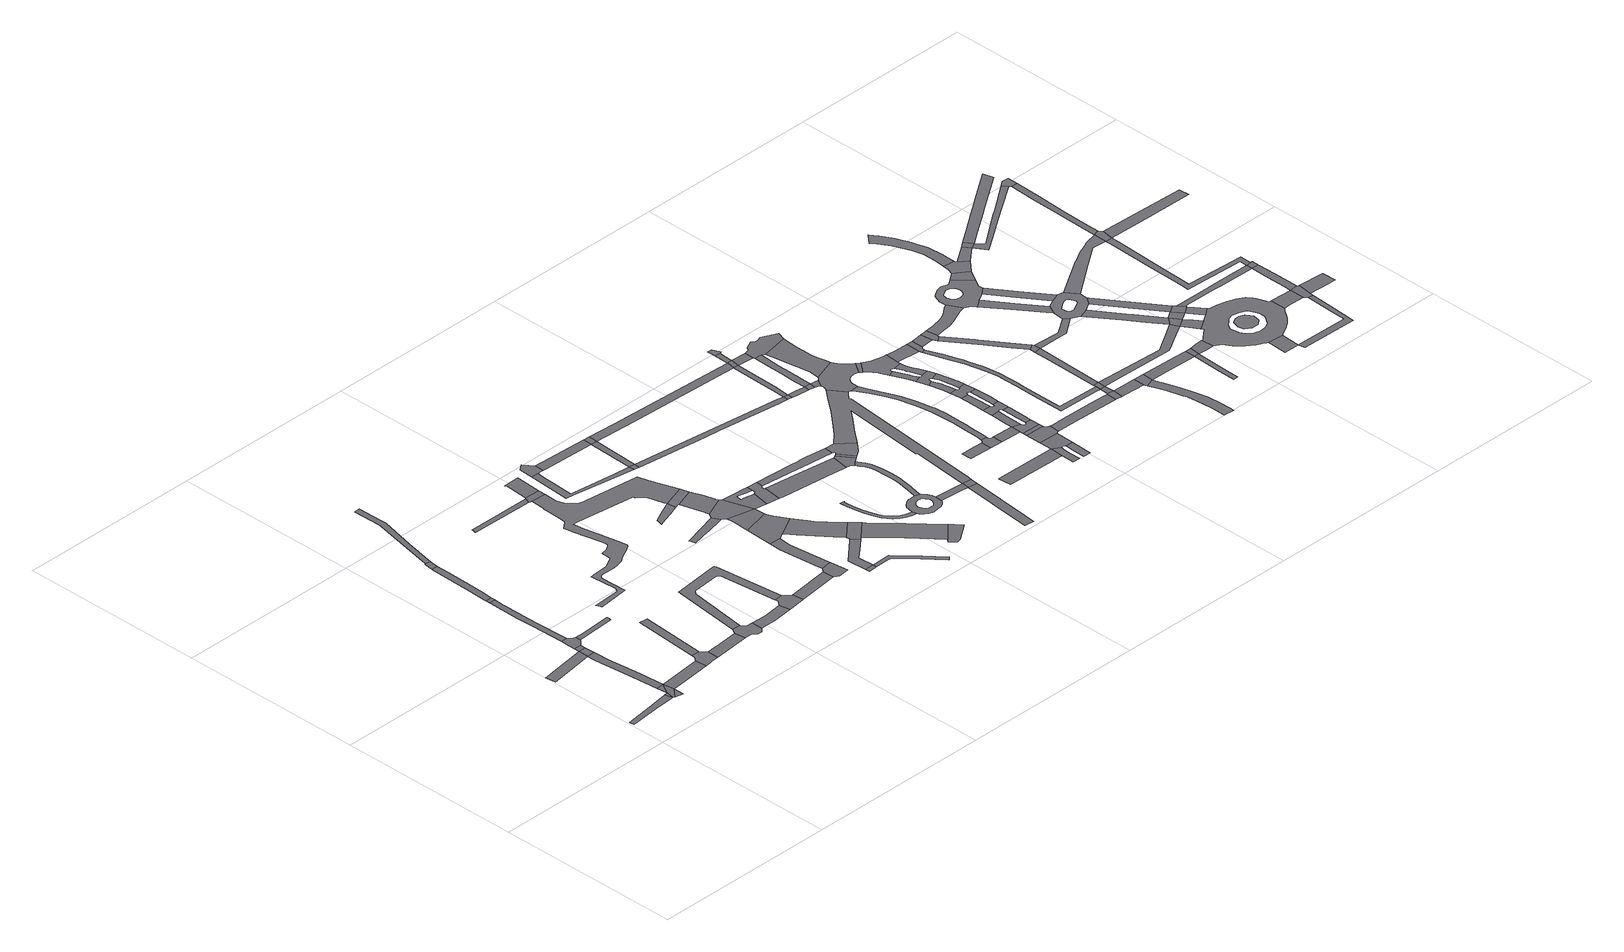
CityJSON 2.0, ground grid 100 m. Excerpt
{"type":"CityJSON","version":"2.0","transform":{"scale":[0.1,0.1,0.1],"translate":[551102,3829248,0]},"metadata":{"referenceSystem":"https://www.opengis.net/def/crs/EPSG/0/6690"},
"CityObjects":{
"road1":{"type":"Road","attributes":{"RoadStructureAttribute.sectionType":"1"},"geometry":[{"type":"MultiSurface","lod":"1","boundaries":[[[0,1,2,3,4,5,6,7,8]]]}]},
"road2":{"type":"Road","attributes":{"RoadStructureAttribute.sectionType":"1"},"geometry":[{"type":"MultiSurface","lod":"1","boundaries":[[[9,10,11,12,13]]]}]},
"road3":{"type":"Road","attributes":{"RoadStructureAttribute.sectionType":"1"},"geometry":[{"type":"MultiSurface","lod":"1","boundaries":[[[14,0,8]]]}]},
"road4":{"type":"Road","geometry":[{"type":"MultiSurface","lod":"1","boundaries":[[[15,16,17]]]}]},
"road5":{"type":"Road","attributes":{"RoadStructureAttribute.sectionType":"1"},"geometry":[{"type":"MultiSurface","lod":"1","boundaries":[[[18,14,8,16,15]]]}]},
"road6":{"type":"Road","geometry":[{"type":"MultiSurface","lod":"1","boundaries":[[[18,19,14]]]}]},
"road7":{"type":"Road","attributes":{"RoadStructureAttribute.sectionType":"1"},"geometry":[{"type":"MultiSurface","lod":"1","boundaries":[[[20,21,22,23,13,24,25,26,19,18]]]}]},
"road8":{"type":"Road","geometry":[{"type":"MultiSurface","lod":"1","boundaries":[[[9,13,23,27,28]]]}]},
"road9":{"type":"Road","geometry":[{"type":"MultiSurface","lod":"1","boundaries":[[[29,9,28,30]]]}]},
"road10":{"type":"Road","attributes":{"RoadStructureAttribute.sectionType":"1"},"geometry":[{"type":"MultiSurface","lod":"1","boundaries":[[[31,18,15,32,33]]]}]},
"road11":{"type":"Road","attributes":{"RoadStructureAttribute.sectionType":"1"},"geometry":[{"type":"MultiSurface","lod":"1","boundaries":[[[34,35,36,37,38,29,30,39,40,41,42]]]}]},
"road12":{"type":"Road","attributes":{"RoadStructureAttribute.sectionType":"1"},"geometry":[{"type":"MultiSurface","lod":"1","boundaries":[[[43,44,45,46,37,36,47,48,49,50,51,52,53,54,55]]]}]},
"road13":{"type":"Road","geometry":[{"type":"MultiSurface","lod":"1","boundaries":[[[56,43,55,57]]]}]},
"road14":{"type":"Road","attributes":{"RoadStructureAttribute.sectionType":"1"},"geometry":[{"type":"MultiSurface","lod":"1","boundaries":[[[58,59,60,61,62,42,41]]]}]},
"road15":{"type":"Road","geometry":[{"type":"MultiSurface","lod":"1","boundaries":[[[63,64,31,33,65,66,67,68,69]]]}]},
"road16":{"type":"Road","attributes":{"RoadStructureAttribute.sectionType":"1"},"geometry":[{"type":"MultiSurface","lod":"1","boundaries":[[[70,71,72,73,74,75,76,77,78,56,57]]]}]},
"road17":{"type":"Road","attributes":{"RoadStructureAttribute.sectionType":"1"},"geometry":[{"type":"MultiSurface","lod":"1","boundaries":[[[79,80,81,63,69]]]}]},
"road18":{"type":"Road","geometry":[{"type":"MultiSurface","lod":"1","boundaries":[[[82,83,84,74,73,85]]]}]},
"road19":{"type":"Road","attributes":{"RoadStructureAttribute.sectionType":"1"},"geometry":[{"type":"MultiSurface","lod":"1","boundaries":[[[86,87,88,68,67,89]]]}]},
"road20":{"type":"Road","attributes":{"RoadStructureAttribute.sectionType":"1"},"geometry":[{"type":"MultiSurface","lod":"1","boundaries":[[[90,91,92,93,94,95,96,97,98,82,85]]]}]},
"road21":{"type":"Road","geometry":[{"type":"MultiSurface","lod":"1","boundaries":[[[99,100,101,102,86,89,103,104,105,106,107,108,109,110,111,112,113]]]}]},
"road22":{"type":"Road","attributes":{"RoadStructureAttribute.sectionType":"1"},"geometry":[{"type":"MultiSurface","lod":"1","boundaries":[[[114,115,113,112,116,117,118,119]]]}]},
"road23":{"type":"Road","attributes":{"RoadStructureAttribute.sectionType":"1"},"geometry":[{"type":"MultiSurface","lod":"1","boundaries":[[[120,121,122,123,124,125,126,102,101,127,128,129,130,131,132]]]}]},
"road24":{"type":"Road","geometry":[{"type":"MultiSurface","lod":"1","boundaries":[[[133,132,131,134,114,119,135,136,137,138,139,140]]]}]},
"road25":{"type":"Road","attributes":{"RoadStructureAttribute.sectionType":"1"},"geometry":[{"type":"MultiSurface","lod":"1","boundaries":[[[141,142,143,144,145,146]]]}]},
"road26":{"type":"Road","attributes":{"RoadStructureAttribute.sectionType":"1"},"geometry":[{"type":"MultiSurface","lod":"1","boundaries":[[[147,148,149,150,151,152,153,154,155,156,157,158,159,160,161,162,163,164,165,166,167,168,169,170,171,172,173,174,175,176,177,178,179,180,181,182,183,184,185,186,187,188,189,190,191,192,193,194,195,196,197,198,199,200,201,202,203,204,205,206,207,208,209,210,211,212,213,214,215,216,217,218,219,220,221,222]]]}]},
"road27":{"type":"Road","attributes":{"RoadStructureAttribute.sectionType":"1"},"geometry":[{"type":"MultiSurface","lod":"1","boundaries":[[[223,140,139,224]]]}]},
"road28":{"type":"Road","geometry":[{"type":"MultiSurface","lod":"1","boundaries":[[[225,226,146,145,227,147,222,228]]]}]},
"road29":{"type":"Road","attributes":{"RoadStructureAttribute.sectionType":"1"},"geometry":[{"type":"MultiSurface","lod":"1","boundaries":[[[229,230,231,232,225,228]]]}]},
"road30":{"type":"Road","geometry":[{"type":"MultiSurface","lod":"1","boundaries":[[[233,234,223,224,235,236,237,238]]]}]},
"road31":{"type":"Road","attributes":{"RoadStructureAttribute.sectionType":"1"},"geometry":[{"type":"MultiSurface","lod":"1","boundaries":[[[239,240,241,242,243,244,245,246,247]]]}]},
"road32":{"type":"Road","attributes":{"RoadStructureAttribute.sectionType":"1"},"geometry":[{"type":"MultiSurface","lod":"1","boundaries":[[[248,249,250,234,233,251,252,253,254]]]}]},
"road33":{"type":"Road","geometry":[{"type":"MultiSurface","lod":"1","boundaries":[[[208,255,256,257,258,259,260,261,262,263,264]]]}]},
"road34":{"type":"Road","geometry":[{"type":"MultiSurface","lod":"1","boundaries":[[[265,266,267,268,269,270]]]}]},
"road35":{"type":"Road","geometry":[{"type":"MultiSurface","lod":"1","boundaries":[[[271,272,273,274]]]}]},
"road36":{"type":"Road","attributes":{"RoadStructureAttribute.sectionType":"1"},"geometry":[{"type":"MultiSurface","lod":"1","boundaries":[[[267,275,276,277,278,279,280,281,282,283,284,285,286,268]]]}]},
"road37":{"type":"Road","attributes":{"RoadStructureAttribute.sectionType":"1"},"geometry":[{"type":"MultiSurface","lod":"1","boundaries":[[[287,288,289,272,271,290,291,292]]]}]},
"road38":{"type":"Road","geometry":[{"type":"MultiSurface","lod":"1","boundaries":[[[293,294,295,296,248,254,297,298,299]]]}]},
"road39":{"type":"Road","geometry":[{"type":"MultiSurface","lod":"1","boundaries":[[[209,208,264,300,301,302,303]]]}]},
"road40":{"type":"Road","attributes":{"RoadStructureAttribute.sectionType":"1"},"geometry":[{"type":"MultiSurface","lod":"1","boundaries":[[[304,305,296,295,306,307]]]}]},
"road41":{"type":"Road","attributes":{"RoadStructureAttribute.sectionType":"1"},"geometry":[{"type":"MultiSurface","lod":"1","boundaries":[[[308,309,310,311,303,302,312,313,314,315]]]}]},
"road42":{"type":"Road","geometry":[{"type":"MultiSurface","lod":"1","boundaries":[[[315,314,316,317,239,247,304,307,318]]]}]},
"road43":{"type":"Road","attributes":{"RoadStructureAttribute.sectionType":"1"},"geometry":[{"type":"MultiSurface","lod":"1","boundaries":[[[319,320,321,271,274,322,323,324,325,326,327,328,329]]]}]},
"road44":{"type":"Road","attributes":{"RoadStructureAttribute.sectionType":"1"},"geometry":[{"type":"MultiSurface","lod":"1","boundaries":[[[270,269,330,331,332]]]}]},
"road45":{"type":"Road","attributes":{"RoadStructureAttribute.sectionType":"1"},"geometry":[{"type":"MultiSurface","lod":"1","boundaries":[[[333,334,335,336,299,298,337,338,339,340,341]]]}]},
"road46":{"type":"Road","attributes":{"RoadStructureAttribute.sectionType":"1"},"geometry":[{"type":"MultiSurface","lod":"1","boundaries":[[[342,343,318,307,344,345,346,347,348,349,350,351,352,353,354]]]}]},
"road47":{"type":"Road","geometry":[{"type":"MultiSurface","lod":"1","boundaries":[[[281,280,355,356]]]}]},
"road48":{"type":"Road","geometry":[{"type":"MultiSurface","lod":"1","boundaries":[[[357,341,340,287,292,358,359]]]}]},
"road49":{"type":"Road","attributes":{"RoadStructureAttribute.sectionType":"1"},"geometry":[{"type":"MultiSurface","lod":"1","boundaries":[[[331,360,281,356,361,362]]]}]},
"road50":{"type":"Road","geometry":[{"type":"MultiSurface","lod":"1","boundaries":[[[354,353,363,364,365,345,344,366,367,368,369,370,371,372,373,374]]]}]},
"road51":{"type":"Road","geometry":[{"type":"MultiSurface","lod":"1","boundaries":[[[332,331,362,375]]]}]},
"road52":{"type":"Road","attributes":{"RoadStructureAttribute.sectionType":"1"},"geometry":[{"type":"MultiSurface","lod":"1","boundaries":[[[376,377,359,358,378,379,380,381,382]]]}]},
"road53":{"type":"Road","geometry":[{"type":"MultiSurface","lod":"1","boundaries":[[[383,382,381,384,385,386,387,388]]]}]},
"road54":{"type":"Road","attributes":{"RoadStructureAttribute.sectionType":"1"},"geometry":[{"type":"MultiSurface","lod":"1","boundaries":[[[389,390,391,392,393,394,395,396,397,398,399,400,401,402,403,404,405,406,407,408,409,410,411]]]}]},
"road55":{"type":"Road","attributes":{"RoadStructureAttribute.sectionType":"1"},"geometry":[{"type":"MultiSurface","lod":"1","boundaries":[[[412,367,366,413,414,415,416,417,418,419]]]}]},
"road56":{"type":"Road","attributes":{"RoadStructureAttribute.sectionType":"1"},"geometry":[{"type":"MultiSurface","lod":"1","boundaries":[[[420,421,422,423,374,373,424,425,426,427,428]]]}]},
"road57":{"type":"Road","attributes":{"RoadStructureAttribute.sectionType":"1"},"geometry":[{"type":"MultiSurface","lod":"1","boundaries":[[[429,430,431,432,433,434,435,436,411,410,437,438,439,440,441,442,443,444,445,446,447,448,449,450,451,452,453,454,455],[456,457,458,459,460,461,462,463,464,465,466,467,468,469,470,471,472,473,474,475,476]]]}]},
"road58":{"type":"Road","attributes":{"RoadStructureAttribute.sectionType":"1"},"geometry":[{"type":"MultiSurface","lod":"1","boundaries":[[[477,478,479,356,355,480,481,482,483,484]]]}]},
"road59":{"type":"Road","attributes":{"RoadStructureAttribute.sectionType":"1"},"geometry":[{"type":"MultiSurface","lod":"1","boundaries":[[[485,486,487,488,489,490,491,492,493,494,495,496,497,498,499,500,501,502,503,504,505,506,455,454]]]}]},
"road60":{"type":"Road","attributes":{"RoadStructureAttribute.sectionType":"1"},"geometry":[{"type":"MultiSurface","lod":"1","boundaries":[[[448,447,507,508,509,510]]]}]},
"road61":{"type":"Road","geometry":[{"type":"MultiSurface","lod":"1","boundaries":[[[511,419,418,512,496,495,513]]]}]},
"road62":{"type":"Road","attributes":{"RoadStructureAttribute.sectionType":"1"},"geometry":[{"type":"MultiSurface","lod":"1","boundaries":[[[509,514,515,516,517,518,519]]]}]},
"road63":{"type":"Road","attributes":{"RoadStructureAttribute.sectionType":"1"},"geometry":[{"type":"MultiSurface","lod":"1","boundaries":[[[520,521,375,362,522,523,524,525]]]}]},
"road64":{"type":"Road","attributes":{"RoadStructureAttribute.sectionType":"1"},"geometry":[{"type":"MultiSurface","lod":"1","boundaries":[[[526,511,513,527]]]}]},
"road65":{"type":"Road","geometry":[{"type":"MultiSurface","lod":"1","boundaries":[[[428,427,528,529,530,526,527,531,532,533]]]}]},
"road66":{"type":"Road","geometry":[{"type":"MultiSurface","lod":"1","boundaries":[[[510,509,519,534]]]}]},
"road67":{"type":"Road","attributes":{"RoadStructureAttribute.sectionType":"1"},"geometry":[{"type":"MultiSurface","lod":"1","boundaries":[[[535,536,537,538,539,533,532,540,541,542,543,544,545,546,510,534,547,548,549,550,551]]]}]},
"road68":{"type":"Road","geometry":[{"type":"MultiSurface","lod":"1","boundaries":[[[484,483,552,553]]]}]},
"road69":{"type":"Road","attributes":{"RoadStructureAttribute.sectionType":"1"},"geometry":[{"type":"MultiSurface","lod":"1","boundaries":[[[554,555,556,557,558,559]]]}]},
"road70":{"type":"Road","geometry":[{"type":"MultiSurface","lod":"1","boundaries":[[[560,561,562,563,564,565]]]}]},
"road71":{"type":"Road","attributes":{"RoadStructureAttribute.sectionType":"1"},"geometry":[{"type":"MultiSurface","lod":"1","boundaries":[[[566,553,552,567,568,569]]]}]},
"road72":{"type":"Road","attributes":{"RoadStructureAttribute.sectionType":"1"},"geometry":[{"type":"MultiSurface","lod":"1","boundaries":[[[524,570,571,484,553,572,573,574]]]}]},
"road73":{"type":"Road","geometry":[{"type":"MultiSurface","lod":"1","boundaries":[[[575,576,565,564,577,578,579,580,581,582]]]}]},
"road74":{"type":"Road","geometry":[{"type":"MultiSurface","lod":"1","boundaries":[[[569,568,583,584]]]}]},
"road75":{"type":"Road","geometry":[{"type":"MultiSurface","lod":"1","boundaries":[[[585,525,524,574]]]}]},
"road76":{"type":"Road","attributes":{"RoadStructureAttribute.sectionType":"1"},"geometry":[{"type":"MultiSurface","lod":"1","boundaries":[[[586,587,525,585,588,589]]]}]},
"road77":{"type":"Road","geometry":[{"type":"MultiSurface","lod":"1","boundaries":[[[584,583,590,591,592,593]]]}]},
"road78":{"type":"Road","attributes":{"RoadStructureAttribute.sectionType":"1"},"geometry":[{"type":"MultiSurface","lod":"1","boundaries":[[[594,595,596,597,598,599,600,601,602,603,604,605,606,607,608,609,610,611,612,613,614,615,616,617,618,619,620,621,575,582]]]}]},
"road79":{"type":"Road","geometry":[{"type":"MultiSurface","lod":"1","boundaries":[[[622,623,586,589,624,625]]]}]},
"road80":{"type":"Road","geometry":[{"type":"MultiSurface","lod":"1","boundaries":[[[585,574,626,627]]]}]},
"road81":{"type":"Road","attributes":{"RoadStructureAttribute.sectionType":"1"},"geometry":[{"type":"MultiSurface","lod":"1","boundaries":[[[628,629,630,631,569,584,632,633,634,635,636,637]]]}]},
"road82":{"type":"Road","geometry":[{"type":"MultiSurface","lod":"1","boundaries":[[[559,558,638,639,640,641,642,643]]]}]},
"road83":{"type":"Road","attributes":{"RoadStructureAttribute.sectionType":"1"},"geometry":[{"type":"MultiSurface","lod":"1","boundaries":[[[578,577,644,645]]]}]},
"road84":{"type":"Road","geometry":[{"type":"MultiSurface","lod":"1","boundaries":[[[646,647,648,649,650,651]]]}]},
"road85":{"type":"Road","geometry":[{"type":"MultiSurface","lod":"1","boundaries":[[[652,653,559,643,654,655,646,651,656]]]}]},
"road86":{"type":"Road","geometry":[{"type":"MultiSurface","lod":"1","boundaries":[[[657,658,659,660,661,662,593,592,663,664,535,551,665,609,608,666,667,668,669,670,671,672,673]]]}]},
"road87":{"type":"Road","geometry":[{"type":"MultiSurface","lod":"1","boundaries":[[[674,675,676,653,652,656,677,678,679,680,681]]]}]},
"road88":{"type":"Road","attributes":{"RoadStructureAttribute.sectionType":"1"},"geometry":[{"type":"MultiSurface","lod":"1","boundaries":[[[682,676,675,674,681,683]]]}]},
"road89":{"type":"Road","geometry":[{"type":"MultiSurface","lod":"1","boundaries":[[[645,644,682,683,684,685,686,687,688,689]]]}]},
"road90":{"type":"Road","attributes":{"RoadStructureAttribute.sectionType":"1"},"geometry":[{"type":"MultiSurface","lod":"1","boundaries":[[[690,691,692,693,694,695,696,697,698,699,700,701,702,703,704,661,660]]]}]},
"road91":{"type":"Road","geometry":[{"type":"MultiSurface","lod":"1","boundaries":[[[705,706,645,689,707,708,709]]]}]},
"road92":{"type":"Road","geometry":[{"type":"MultiSurface","lod":"1","boundaries":[[[710,711,712,713,714,715,716,627,626,628,637,717,696,695,718,719]]]}]},
"road93":{"type":"Road","geometry":[{"type":"MultiSurface","lod":"1","boundaries":[[[720,721,722,723,724,725,726,727,705,709,728,729,730,731,732,733,734,735]]]}]},
"road94":{"type":"Road","geometry":[{"type":"MultiSurface","lod":"1","boundaries":[[[732,736,737,738,685,684,739,740,741,742,733]]]}]},
"road95":{"type":"Road","geometry":[{"type":"MultiSurface","lod":"1","boundaries":[[[743,744,745,746,747,726,725]]]}]},
"road96":{"type":"Road","attributes":{"RoadStructureAttribute.sectionType":"1"},"geometry":[{"type":"MultiSurface","lod":"1","boundaries":[[[673,672,748,749]]]}]},
"road97":{"type":"Road","geometry":[{"type":"MultiSurface","lod":"1","boundaries":[[[750,751,752,753,754,755,756,757,758,759]]]}]},
"road98":{"type":"Road","geometry":[{"type":"MultiSurface","lod":"1","boundaries":[[[760,761,762,763,764,765,766,767,768]]]}]},
"road99":{"type":"Road","geometry":[{"type":"MultiSurface","lod":"1","boundaries":[[[769,770,771,772,773,774,775,776,768,767,777,745,744,778,779,780,781,782,783]]]}]},
"road100":{"type":"Road","geometry":[{"type":"MultiSurface","lod":"1","boundaries":[[[784,785,749,748,786,787,755,754,788,789,790,791,792,793,794]]]}]},
"road101":{"type":"Road","geometry":[{"type":"MultiSurface","lod":"1","boundaries":[[[795,796,783,782,797,720,735]]]}]},
"road102":{"type":"Road","geometry":[{"type":"MultiSurface","lod":"1","boundaries":[[[798,799,800,801,802,759,758,764,763,803,804,805,806,807,808]]]}]},
"road103":{"type":"Road","geometry":[{"type":"MultiSurface","lod":"1","boundaries":[[[809,810,811,812,808,807,813,814,815,816,817,772,771]]]}]},
"road104":{"type":"Road","geometry":[{"type":"MultiSurface","lod":"1","boundaries":[[[818,819,820,821,822,792,791,823,824,825,826,827,799,798]]]}]},
"road105":{"type":"Road","attributes":{"RoadStructureAttribute.sectionType":"1"},"geometry":[{"type":"MultiSurface","lod":"1","boundaries":[[[828,829,830,831,832,679,678,833,834,835,836,837]]]}]},
"road106":{"type":"Road","attributes":{"RoadStructureAttribute.sectionType":"1"},"geometry":[{"type":"MultiSurface","lod":"1","boundaries":[[[838,839,794,793,840,841,842,843]]]}]},
"road107":{"type":"Road","geometry":[{"type":"MultiSurface","lod":"1","boundaries":[[[844,843,842,845,846,847,848]]]}]},
"road108":{"type":"Road","attributes":{"RoadStructureAttribute.sectionType":"1"},"geometry":[{"type":"MultiSurface","lod":"1","boundaries":[[[849,850,851,852,853,854,855,856,857,858,859,860,861,862,863,846,845,864,865,866,867,868,869,870,871,872,873,874,875,876,877,878,879]]]}]},
"road109":{"type":"Road","attributes":{"RoadStructureAttribute.sectionType":"1"},"geometry":[{"type":"MultiSurface","lod":"1","boundaries":[[[880,881,844,848,882]]]}]},
"road110":{"type":"Road","geometry":[{"type":"MultiSurface","lod":"1","boundaries":[[[883,837,836,884,885]]]}]},
"road111":{"type":"Road","attributes":{"RoadStructureAttribute.sectionType":"1"},"geometry":[{"type":"MultiSurface","lod":"1","boundaries":[[[886,878,883,885]]]}]},
"road112":{"type":"Road","geometry":[{"type":"MultiSurface","lod":"1","boundaries":[[[887,879,878,886,888]]]}]},
"road113":{"type":"Road","geometry":[{"type":"MultiSurface","lod":"1","boundaries":[[[889,890,880,882,891,892,893,894]]]}]},
"road114":{"type":"Road","attributes":{"RoadStructureAttribute.sectionType":"1"},"geometry":[{"type":"MultiSurface","lod":"1","boundaries":[[[895,885,884,896,897,898]]]}]},
"road115":{"type":"Road","attributes":{"RoadStructureAttribute.sectionType":"1"},"geometry":[{"type":"MultiSurface","lod":"1","boundaries":[[[899,900,901,902,903,892,891,904,905,906,907,908]]]}]},
"road116":{"type":"Road","attributes":{"RoadStructureAttribute.sectionType":"1"},"geometry":[{"type":"MultiSurface","lod":"1","boundaries":[[[909,910,911,912,887,888]]]}]},
"road117":{"type":"Road","attributes":{"RoadStructureAttribute.sectionType":"1"},"geometry":[{"type":"MultiSurface","lod":"1","boundaries":[[[913,914,915,916,917,918,919,920,921,922,923,924,925,926,927,928,929,930,931,932]]]}]},
"road118":{"type":"Road","geometry":[{"type":"MultiSurface","lod":"1","boundaries":[[[908,907,911,910,933]]]}]},
"road119":{"type":"Road","geometry":[{"type":"MultiSurface","lod":"1","boundaries":[[[898,897,923,922,934]]]}]},
"road120":{"type":"Road","attributes":{"RoadStructureAttribute.sectionType":"1"},"geometry":[{"type":"MultiSurface","lod":"1","boundaries":[[[935,936,937,938,939,940,941,942,943,889,894,944,945,946,947,948,949]]]}]},
"road121":{"type":"Road","attributes":{"RoadStructureAttribute.sectionType":"1"},"geometry":[{"type":"MultiSurface","lod":"1","boundaries":[[[950,951,952,953,933,910,954,955,956]]]}]},
"road122":{"type":"Road","attributes":{"RoadStructureAttribute.sectionType":"1"},"geometry":[{"type":"MultiSurface","lod":"1","boundaries":[[[957,934,922,958,959,960]]]}]},
"road123":{"type":"Road","attributes":{"RoadStructureAttribute.sectionType":"1"},"geometry":[{"type":"MultiSurface","lod":"1","boundaries":[[[961,962,963,964,965,888,886,966,967,968,969,970]]]}]},
"road124":{"type":"Road","attributes":{"RoadStructureAttribute.sectionType":"1"},"geometry":[{"type":"MultiSurface","lod":"1","boundaries":[[[971,972,973,974,975,976,977,978,979,980,935,949,981,982,983,984,985,986,987],[988,989,990,991,992,993,994,995,996,997,998,999,1000,1001,1002,1003,1004]]]}]},
"road125":{"type":"Road","attributes":{"RoadStructureAttribute.sectionType":"1"},"geometry":[{"type":"MultiSurface","lod":"1","boundaries":[[[959,1005,1006,1007,1008,1009]]]}]},
"road126":{"type":"Road","geometry":[{"type":"MultiSurface","lod":"1","boundaries":[[[1010,984,983,1011,1012,1013,1014]]]}]},
"road127":{"type":"Road","geometry":[{"type":"MultiSurface","lod":"1","boundaries":[[[960,959,1009,1015]]]}]},
"road128":{"type":"Road","geometry":[{"type":"MultiSurface","lod":"1","boundaries":[[[1016,987,986,1017,1018,1019]]]}]},
"road129":{"type":"Road","geometry":[{"type":"MultiSurface","lod":"1","boundaries":[[[1020,1021,1022,1015,1009,1023,1024]]]}]},
"road130":{"type":"Road","geometry":[{"type":"MultiSurface","lod":"1","boundaries":[[[1025,974,973,1026]]]}]},
"road131":{"type":"Road","attributes":{"RoadStructureAttribute.sectionType":"1"},"geometry":[{"type":"MultiSurface","lod":"1","boundaries":[[[1027,1019,1018,1028,1014,1013,950,956,1029,1030,1031,1032,1033,1034,1035,1036,1037],[1038,1039,1040,1041,1042,1043,1044,1045,1046,1047,1048,1049,1050,1051,1052,1053]]]}]},
"road132":{"type":"Road","geometry":[{"type":"MultiSurface","lod":"1","boundaries":[[[1054,1055,1032,1031,1056,1057,961,1058]]]}]},
"road133":{"type":"Road","geometry":[{"type":"MultiSurface","lod":"1","boundaries":[[[1059,1060,1061,1025,1026,1062,1063,1064]]]}]},
"road134":{"type":"Road","attributes":{"RoadStructureAttribute.sectionType":"1"},"geometry":[{"type":"MultiSurface","lod":"1","boundaries":[[[1065,1066,1067,1068,1069,1070,1071,1072,1073,1074,1075,1076,1077,1078,1079,1080,1059,1064]]]}]},
"road135":{"type":"Road","geometry":[{"type":"MultiSurface","lod":"1","boundaries":[[[1058,961,970,1081]]]}]},
"road136":{"type":"Road","geometry":[{"type":"MultiSurface","lod":"1","boundaries":[[[1082,1081,970,1083,1084,1085]]]}]},
"road137":{"type":"Road","geometry":[{"type":"MultiSurface","lod":"1","boundaries":[[[1086,1087,1035,1034,1088,1089,1090]]]}]},
"road138":{"type":"Road","attributes":{"RoadStructureAttribute.sectionType":"1"},"geometry":[{"type":"MultiSurface","lod":"1","boundaries":[[[1091,1063,1062,1092]]]}]},
"road139":{"type":"Road","attributes":{"RoadStructureAttribute.sectionType":"1"},"geometry":[{"type":"MultiSurface","lod":"1","boundaries":[[[1089,1093,1058,1081,1094,1095]]]}]},
"road140":{"type":"Road","geometry":[{"type":"MultiSurface","lod":"1","boundaries":[[[1096,1097,1098,1099]]]}]},
"road141":{"type":"Road","geometry":[{"type":"MultiSurface","lod":"1","boundaries":[[[1090,1089,1095,1100,1101,1102]]]}]},
"road142":{"type":"Road","geometry":[{"type":"MultiSurface","lod":"1","boundaries":[[[1103,1091,1092,1104]]]}]},
"road143":{"type":"Road","geometry":[{"type":"MultiSurface","lod":"1","boundaries":[[[1105,1100,1095,1106,1107,1108,1109]]]}]},
"road144":{"type":"Road","attributes":{"RoadStructureAttribute.sectionType":"1"},"geometry":[{"type":"MultiSurface","lod":"1","boundaries":[[[1110,1111,1112,1113,1114,1115,1109,1108,1116,1085,1084,1117,1118,1119,1020,1024,1120,1121,1122,1123,1124,1125,1126,1096,1099,1127,1128,1129,1130,1131,1132,1133,1134,1135,1136,1137,1138,1139],[1140,1141,1142,1143,1144,1145,1146,1147,1148,1149,1150,1151,1152,1153,1154,1155,1156,1157,1158,1159,1160,1161,1162,1163,1164]]]}]},
"road145":{"type":"Road","geometry":[{"type":"MultiSurface","lod":"1","boundaries":[[[1165,1166,1167,1168,1169,1170,1171,1172,1173,1174]]]}]},
"road146":{"type":"Road","attributes":{"RoadStructureAttribute.sectionType":"1"},"geometry":[{"type":"MultiSurface","lod":"1","boundaries":[[[1175,1176,1177,1178,1179,1180,1181,1182,1037,1036,1183,1184,1185,1186]]]}]},
"road147":{"type":"Road","attributes":{"RoadStructureAttribute.sectionType":"1"},"geometry":[{"type":"MultiSurface","lod":"1","boundaries":[[[1187,1188,1189,1190,1098,1191,1192,1193,1194,1195]]]}]},
"road148":{"type":"Road","attributes":{"RoadStructureAttribute.sectionType":"1"},"geometry":[{"type":"MultiSurface","lod":"1","boundaries":[[[1196,1197,1198,1199,1200,1102,1101,1201,1202,1203,1204,1205,1206,1207]]]}]},
"road149":{"type":"Road","attributes":{"RoadStructureAttribute.sectionType":"1"},"geometry":[{"type":"MultiSurface","lod":"1","boundaries":[[[1208,1209,1210,1211,1212,1104,1092,1213,1214,1215,1216,1217]]]}]},
"road150":{"type":"Road","attributes":{"RoadStructureAttribute.sectionType":"1"},"geometry":[{"type":"MultiSurface","lod":"1","boundaries":[[[1218,1219,1220,1221,1222,1103,1104,1223,1224,1225,1226,1227]]]}]},
"road151":{"type":"Road","geometry":[{"type":"MultiSurface","lod":"1","boundaries":[[[1228,1136,1135,1229,1230,1231,1232]]]}]},
"road152":{"type":"Road","geometry":[{"type":"MultiSurface","lod":"1","boundaries":[[[1233,1175,1186,1234,1235]]]}]},
"road153":{"type":"Road","geometry":[{"type":"MultiSurface","lod":"1","boundaries":[[[1236,1237,1232,1231,1187,1195,1238,1239]]]}]},
"road154":{"type":"Road","attributes":{"RoadStructureAttribute.sectionType":"1"},"geometry":[{"type":"MultiSurface","lod":"1","boundaries":[[[1186,1240,1241,1242,1243,1244,1245,1246,1207,1247,1248,1249,1250,1251,1252,1253,1254,1255,1234]]]}]},
"road155":{"type":"Road","attributes":{"RoadStructureAttribute.sectionType":"1"},"geometry":[{"type":"MultiSurface","lod":"1","boundaries":[[[1206,1256,1257,1232,1237,1258,1259]]]}]},
"road156":{"type":"Road","attributes":{"RoadStructureAttribute.sectionType":"1"},"geometry":[{"type":"MultiSurface","lod":"1","boundaries":[[[1260,1261,1262,1263,1175,1233,1264,1265,1266,1267]]]}]},
"road157":{"type":"Road","geometry":[{"type":"MultiSurface","lod":"1","boundaries":[[[1247,1207,1206,1259]]]}]},
"road158":{"type":"Road","attributes":{"RoadStructureAttribute.sectionType":"1"},"geometry":[{"type":"MultiSurface","lod":"1","boundaries":[[[1239,1238,1268,1269,1270]]]}]},
"road159":{"type":"Road","geometry":[{"type":"MultiSurface","lod":"1","boundaries":[[[1271,1208,1217,1260,1267,1272]]]}]},
"road160":{"type":"Road","attributes":{"RoadStructureAttribute.sectionType":"1"},"geometry":[{"type":"MultiSurface","lod":"1","boundaries":[[[1273,1235,1234,1274,1275,1276]]]}]}
},
"vertices":[
[282,258,0],[200,245,0],[15,221,0],[15,207,0],[15,194,0],[17,194,0],[170,210,0],[290,219,0],[292,219,0],
[262,778,0],[5,741,0],[13,686,0],[103,699,0],[261,723,0],
[301,261,0],
[345,262,0],[304,214,0],[347,206,0],
[338,322,0],
[296,319,0],
[327,462,0],[308,643,0],[303,707,0],[303,724,0],[260,683,0],[265,640,0],[284,461,0],
[302,760,0],[301,778,0],
[263,808,0],[301,807,0],
[574,347,0],[448,274,0],[580,288,0],
[323,872,0],[300,889,0],[297,891,0],[263,891,0],[263,842,0],[302,808,0],[325,832,0],[331,839,0],[331,867,0],
[258,1340,0],[258,1332,0],[256,1165,0],[260,1073,0],[297,904,0],[291,1079,0],[290,1125,0],[290,1126,0],[289,1220,0],[290,1280,0],[290,1281,0],[291,1319,0],[292,1338,0],
[259,1364,0],[293,1363,0],
[541,851,0],[544,865,0],[546,879,0],[543,878,0],[376,869,0],
[593,392,0],[592,370,0],[610,291,0],[622,292,0],[664,296,0],[665,356,0],[638,389,0],
[295,1405,0],[300,1531,0],[302,1649,0],[303,1713,0],[268,1711,0],[268,1708,0],[262,1473,0],[262,1472,0],[259,1374,0],
[664,740,0],[656,741,0],[619,743,0],
[281,1768,0],[280,1764,0],[275,1763,0],[309,1760,0],
[855,376,0],[719,362,0],[716,362,0],[861,316,0],
[343,1929,0],[388,2122,0],[388,2158,0],[388,2159,0],[387,2286,0],[356,2285,0],[358,2132,0],[354,2115,0],[338,2038,0],
[942,378,0],[935,378,0],[918,405,0],[871,402,0],[874,317,0],[902,316,0],[907,316,0],[915,308,0],[924,298,0],[924,296,0],[949,295,0],[951,297,0],[961,307,0],[970,316,0],[972,377,0],
[1157,387,0],[1053,375,0],[984,316,0],[1057,315,0],[1142,326,0],[1169,330,0],
[1177,805,0],[1176,815,0],[1158,813,0],[922,788,0],[917,787,0],[915,775,0],[898,635,0],[960,723,0],[975,740,0],[1129,754,0],[1142,742,0],[1176,431,0],[1218,435,0],
[1232,423,0],[1178,413,0],[1213,335,0],[1231,338,0],[1233,338,0],[1242,339,0],[1266,342,0],[1259,401,0],
[622,1804,0],[619,1792,0],[617,1779,0],[619,1779,0],[959,1773,0],[967,1800,0],
[973,1768,0],[973,1766,0],[969,1689,0],[969,1688,0],[965,1616,0],[964,1584,0],[962,1552,0],[957,1545,0],[919,1515,0],[921,1507,0],[926,1478,0],[927,1467,0],[961,1315,0],[964,1293,0],[964,1280,0],[954,1270,0],[938,1262,0],[934,1260,0],[897,1252,0],[894,1210,0],[893,1195,0],[843,1169,0],[833,1164,0],[746,1157,0],[728,1155,0],[729,1147,0],[737,1011,0],[725,990,0],[583,982,0],[577,981,0],[584,968,0],[590,954,0],[756,973,0],[757,973,0],[757,976,0],[754,1111,0],[756,1121,0],[763,1126,0],[771,1131,0],[828,1131,0],[851,1132,0],[853,1132,0],[866,1132,0],[898,1140,0],[911,1145,0],[945,1168,0],[990,1190,0],[998,1195,0],[1015,1206,0],[1025,1218,0],[1019,1249,0],[977,1468,0],[977,1470,0],[972,1507,0],[987,1505,0],[1042,1500,0],[1089,1494,0],[1319,1465,0],[1318,1451,0],[1358,1417,0],[1382,1332,0],[1386,1317,0],[1509,1358,0],[1482,1438,0],[1461,1509,0],[1447,1563,0],[1326,1577,0],[1156,1596,0],[1137,1599,0],[1115,1605,0],[1089,1623,0],[1069,1647,0],[1057,1673,0],[1053,1691,0],[1052,1715,0],[1054,1764,0],
[1487,431,0],[1489,370,0],
[975,1808,0],[968,1802,0],[967,1770,0],[1056,1805,0],
[1062,1938,0],[1062,1945,0],[975,1942,0],[982,1935,0],
[1563,459,0],[1504,452,0],[1502,362,0],[1504,362,0],[1515,355,0],[1574,362,0],
[1444,1095,0],[1349,1068,0],[1244,1038,0],[1248,1022,0],[1252,1006,0],[1356,1029,0],[1359,1029,0],[1459,1052,0],[1464,1053,0],
[1479,757,0],[1476,692,0],[1501,473,0],[1561,474,0],[1537,689,0],[1542,753,0],[1542,755,0],
[1372,1310,0],[1319,1285,0],[1312,1281,0],[1259,1256,0],[1255,1236,0],[1250,1218,0],[1261,1222,0],[1326,1245,0],[1334,1248,0],[1393,1268,0],
[1149,2006,0],[1117,1982,0],[1113,1906,0],[1151,1904,0],[1186,1903,0],[1188,1955,0],
[1684,308,0],[1634,305,0],[1635,282,0],[1681,285,0],
[1111,1863,0],[1106,1781,0],[1100,1674,0],[1136,1668,0],[1401,1627,0],[1478,1615,0],[1476,1643,0],[1386,1654,0],[1158,1682,0],[1138,1684,0],[1143,1781,0],[1147,1848,0],
[1759,528,0],[1748,518,0],[1628,409,0],[1680,393,0],[1755,457,0],[1792,490,0],
[1648,907,0],[1637,937,0],[1635,942,0],[1487,907,0],[1562,767,0],[1575,774,0],[1687,836,0],
[1412,1275,0],[1416,1276,0],[1419,1277,0],[1524,1312,0],
[1489,1038,0],[1492,999,0],[1632,967,0],[1632,1002,0],
[1568,1174,0],[1563,1184,0],[1562,1188,0],[1547,1243,0],[1455,1143,0],[1456,1140,0],[1461,1123,0],[1570,1169,0],
[1448,1102,0],[1447,1101,0],[1580,1159,0],
[1887,199,0],[1789,311,0],[1770,310,0],[1749,288,0],[1769,286,0],[1773,285,0],[1779,283,0],[1789,276,0],[1870,184,0],[1953,88,0],[1968,105,0],
[1212,1902,0],[1488,1893,0],[1490,1942,0],
[1825,651,0],[1747,743,0],[1729,770,0],[1696,820,0],[1582,767,0],[1616,723,0],[1721,592,0],[1756,548,0],[1846,629,0],
[1704,1150,0],[1660,1153,0],[1698,993,0],[1715,1087,0],[1700,1090,0],[1687,1093,0],[1660,1098,0],[1640,1101,0],[1646,1130,0],[1676,1124,0],[1691,1121,0],[1730,1114,0],[1732,1149,0],
[1506,1610,0],[1508,1641,0],
[1878,593,0],[1802,499,0],[1891,579,0],
[1482,1767,0],[1514,1765,0],[1521,1891,0],
[1732,1107,0],[1731,1102,0],[1730,1095,0],[1769,982,0],[1783,1083,0],[1777,1086,0],[1777,1094,0],[1777,1097,0],[1778,1100,0],[1782,1105,0],[1788,1107,0],[1790,1145,0],
[1523,1941,0],
[2022,433,0],[1902,567,0],[1938,353,0],[2026,251,0],[2063,209,0],[2065,206,0],[2151,290,0],
[2169,270,0],[2051,192,0],[2083,162,0],[2086,162,0],[2103,167,0],[2199,234,0],
[2074,484,0],[2044,499,0],[2019,523,0],[1996,556,0],[1978,600,0],[1965,648,0],[1957,698,0],[1954,748,0],[1957,755,0],[1932,757,0],[1937,712,0],[1945,663,0],[1953,623,0],[1966,578,0],[1981,543,0],[1994,521,0],[2012,498,0],[2034,481,0],[2060,466,0],[2085,457,0],[2107,452,0],[2115,452,0],[2112,477,0],
[2005,1054,0],[1789,980,0],[1791,979,0],[2040,952,0],[2088,946,0],[2133,939,0],[2158,936,0],[2174,1032,0],
[2098,1124,0],[2055,1127,0],[2042,1128,0],[1996,1131,0],[1999,1085,0],[2010,1084,0],[2013,1083,0],[2196,1064,0],[2201,1113,0],
[2194,558,0],[2174,555,0],[2171,555,0],[2149,547,0],[2146,545,0],[2129,532,0],[2119,517,0],[2114,499,0],[2120,442,0],[2135,427,0],[2137,426,0],[2155,415,0],[2173,408,0],[2180,405,0],[2208,408,0],[2230,413,0],[2248,421,0],[2260,433,0],[2267,443,0],[2272,483,0],[2268,499,0],[2267,503,0],[2259,526,0],[2254,531,0],[2246,538,0],[2236,548,0],[2211,558,0],[2175,452,0],[2171,457,0],[2165,465,0],[2159,485,0],[2164,502,0],[2174,512,0],[2177,515,0],[2187,517,0],[2199,520,0],[2214,518,0],[2227,508,0],[2227,507,0],[2235,491,0],[2237,488,0],[2237,472,0],[2237,471,0],[2233,464,0],[2230,458,0],[2215,445,0],[2192,443,0],[2186,446,0],
[2336,1538,0],[1969,1583,0],[1900,1592,0],[1887,1563,0],[1971,1553,0],[2316,1510,0],[2363,1505,0],[2366,1534,0],
[2241,576,0],[2253,623,0],[2260,668,0],[2267,713,0],[2267,763,0],[2264,817,0],[2261,845,0],[2256,871,0],[2243,900,0],[2225,933,0],[2220,941,0],[2196,919,0],[2208,899,0],[2218,885,0],[2230,858,0],[2233,844,0],[2235,824,0],[2237,765,0],[2237,728,0],[2235,685,0],[2228,633,0],[2218,588,0],
[2275,443,0],[2384,434,0],[2428,431,0],[2432,470,0],
[2190,1037,0],[2179,936,0],[2245,959,0],
[2394,98,0],[2388,36,0],[2388,34,0],[2441,29,0],[2447,92,0],[2480,425,0],
[2380,1904,0],[1677,1934,0],[1750,1881,0],[2275,1861,0],[2376,1857,0],[2383,1904,0],
[2203,1046,0],[2258,968,0],
[2207,1061,0],[2207,1059,0],[2208,1052,0],[2287,988,0],[2334,1039,0],[2253,1108,0],
[2484,465,0],
[2540,1436,0],[2488,1371,0],[2431,1296,0],[2374,1232,0],[2308,1159,0],[2344,1052,0],[2398,1119,0],[2455,1185,0],[2499,1240,0],[2456,785,0],[2464,784,0],[2433,482,0],[2486,483,0],[2567,1304,0],[2561,1312,0],[2589,1345,0],[2598,1351,0],
[2388,1502,0],[2391,1532,0],
[2600,379,0],[2573,379,0],[2579,309,0],[2896,302,0],[2906,302,0],[2908,375,0],
[2678,635,0],[2603,637,0],[2603,584,0],[2603,582,0],[2724,578,0],[2725,633,0],
[2437,1526,0],[2411,1499,0],[2483,1490,0],[2487,1520,0],
[2371,1695,0],[2368,1582,0],[2395,1620,0],[2397,1693,0],[2403,1857,0],
[2740,653,0],[2735,638,0],[2794,576,0],[2795,629,0],[2788,630,0],[2778,633,0],[2775,636,0],[2773,648,0],
[2517,1486,0],[2522,1518,0],
[2410,1904,0],
[2384,1982,0],[2383,1906,0],[2411,1917,0],[2414,1982,0],
[2524,1483,0],[2534,1481,0],[2544,1473,0],[2569,1514,0],
[2775,673,0],[2777,726,0],[2781,788,0],[2783,853,0],[2783,908,0],[2777,981,0],[2775,993,0],[2768,1029,0],[2766,1038,0],[2756,1093,0],[2738,1155,0],[2715,1215,0],[2686,1275,0],[2668,1322,0],[2658,1352,0],[2612,1347,0],[2618,1339,0],[2656,1272,0],[2687,1210,0],[2710,1143,0],[2726,1075,0],[2733,1031,0],[2739,998,0],[2743,964,0],[2747,923,0],[2751,838,0],[2747,756,0],[2745,683,0],
[2385,2030,0],[2384,2012,0],[2425,1986,0],[2409,2029,0],
[2493,1850,0],[2495,1900,0],
[2496,1838,0],[2493,1753,0],[2491,1671,0],[2488,1580,0],[2526,1606,0],[2526,1619,0],[2526,1657,0],[2527,1723,0],[2533,1805,0],[2536,1838,0],
[2906,300,0],[2904,231,0],[2944,230,0],[2945,290,0],[2946,333,0],[2951,350,0],
[2911,572,0],[2913,627,0],
[2973,343,0],[2971,284,0],[2969,228,0],[3010,227,0],[3012,277,0],[3014,342,0],
[2925,445,0],[2909,445,0],[2960,355,0],[2968,350,0],[3017,443,0],
[2764,1500,0],[2739,1528,0],[2724,1548,0],[2711,1572,0],[2586,1529,0],[2577,1519,0],[2547,1458,0],[2547,1451,0],[2604,1352,0],[2658,1379,0],[2660,1391,0],[2663,1402,0],[2677,1420,0],[2695,1427,0],[2720,1433,0],[2742,1425,0],[2782,1486,0],
[2948,529,0],[2947,529,0],[2910,530,0],[3022,448,0],[3032,451,0],[3039,508,0],[3021,516,0],[3014,528,0],
[2911,552,0],[3011,551,0],
[3012,605,0],[2980,605,0],[2973,595,0],[2966,595,0],[2958,600,0],[2953,610,0],
[2706,1600,0],[2698,1640,0],[2692,1679,0],[2692,1730,0],[2691,1772,0],[2696,1855,0],[2553,1828,0],[2567,1743,0],[2574,1698,0],[2581,1654,0],[2583,1641,0],[2588,1608,0],[2591,1586,0],[2589,1561,0],[2589,1556,0],
[2915,753,0],[2913,662,0],[2956,673,0],[2957,702,0],[2959,753,0],
[2607,1931,0],[2595,1931,0],[2585,1938,0],[2577,1948,0],[2532,1926,0],[2525,1911,0],[2520,1906,0],[2552,1829,0],[2714,1904,0],[2632,1941,0],
[2983,813,0],[2979,800,0],[2971,798,0],[2970,798,0],[2966,800,0],[2961,810,0],[2916,811,0],[2916,796,0],[2966,760,0],[2969,762,0],[2971,763,0],[2979,758,0],[2982,750,0],[3017,750,0],[3017,760,0],[3017,813,0],
[2981,698,0],[2981,686,0],[2981,660,0],[3012,619,0],[3013,631,0],[3016,715,0],[3017,731,0],
[2959,893,0],[2957,948,0],[2916,946,0],[2917,932,0],[2917,912,0],
[2756,1414,0],[2802,1471,0],
[2894,1232,0],[2884,1257,0],[2879,1269,0],[2864,1299,0],[2853,1321,0],[2823,1308,0],[2859,1224,0],[2867,1200,0],[2870,1190,0],[2907,1202,0],
[2944,1050,0],[2938,1080,0],[2936,1092,0],[2920,1142,0],[2890,1124,0],[2903,1065,0],[2906,1050,0],[2911,1012,0],[2949,1017,0],
[3010,994,0],[3009,1008,0],[3008,1019,0],[2971,1015,0],[2969,1008,0],[2962,1005,0],[2956,1007,0],[2954,1007,0],[2914,990,0],[2960,958,0],[2962,959,0],[2967,963,0],[2974,960,0],[2982,955,0],[3015,956,0],
[2912,1434,0],[2847,1449,0],[2773,1401,0],[2801,1358,0],[2853,1334,0],[2861,1339,0],[2868,1336,0],[2876,1332,0],[2925,1342,0],[2923,1360,0],[2929,1433,0],
[3018,866,0],[3017,883,0],[2983,882,0],
[2967,1212,0],[2925,1205,0],[2920,1200,0],[2911,1200,0],[2910,1200,0],[2920,1155,0],[2923,1160,0],[2924,1160,0],[2933,1160,0],[2940,1155,0],[2982,1170,0],
[3004,1056,0],[3003,1060,0],[2997,1096,0],[2993,1118,0],[2953,1120,0],[2960,1087,0],[2962,1076,0],[2966,1060,0],[2966,1057,0],
[2947,1260,0],[2944,1266,0],[2934,1293,0],[2929,1310,0],[2926,1330,0],[2897,1287,0],[2899,1282,0],[2900,1277,0],[2903,1270,0],[2922,1215,0],
[3381,499,0],[3299,501,0],[3124,504,0],[3101,505,0],[3059,506,0],[3145,448,0],[3304,444,0],[3382,442,0],[3397,441,0],[3399,497,0],
[3015,1425,0],[2970,1429,0],[2933,1358,0],[3047,1346,0],[3053,1346,0],[3052,1426,0],
[3088,1426,0],[3058,1332,0],[3078,1339,0],[3080,1354,0],[3088,1361,0],
[3381,577,0],[3294,580,0],[3181,585,0],[3179,695,0],[3181,810,0],[3182,852,0],[3182,905,0],[3182,910,0],[3182,957,0],[3180,969,0],[3169,1057,0],[3148,1135,0],[3143,1154,0],[3131,1191,0],[3111,1250,0],[3084,1253,0],[3092,1229,0],[3123,1139,0],[3125,1129,0],[3149,1019,0],[3155,981,0],[3160,949,0],[3160,904,0],[3160,900,0],[3160,834,0],[3159,727,0],[3158,555,0],[3296,551,0],[3381,549,0],[3408,547,0],[3408,577,0],
[3152,1432,0],[3102,1426,0],[3159,1367,0],
[3404,502,0],[3436,439,0],[3439,497,0],
[3438,550,0],
[3408,593,0],[3438,592,0],
[3193,1437,0],[3177,1435,0],[3173,1346,0],[3200,1365,0],[3200,1370,0],[3203,1375,0],
[3497,496,0],[3459,438,0],[3569,434,0],[3571,493,0],
[3388,1100,0],[3375,1119,0],[3332,1181,0],[3304,1221,0],[3296,1232,0],[3248,1237,0],[3293,1172,0],[3365,1067,0],[3413,997,0],[3444,1018,0],
[3448,860,0],[3452,972,0],[3414,965,0],[3413,873,0],
[3706,25,0],[3705,83,0],[3700,158,0],[3687,225,0],[3681,247,0],[3668,297,0],[3650,355,0],[3637,388,0],[3632,399,0],[3624,432,0],[3577,414,0],[3595,366,0],[3608,329,0],[3631,244,0],[3637,222,0],[3647,132,0],[3651,70,0],[3650,54,0],[3649,2,0],[3706,0,0],
[3451,1007,0],
[3626,492,0],
[3401,1519,0],[3378,1504,0],[3372,1499,0],[3362,1491,0],[3352,1484,0],[3327,1468,0],[3299,1456,0],[3261,1448,0],[3247,1445,0],[3250,1383,0],[3295,1391,0],[3330,1401,0],[3372,1419,0],[3407,1434,0],[3442,1445,0],
[3691,1062,0],[3596,999,0],[3571,1000,0],[3501,1003,0],[3585,970,0],[3619,969,0],[3716,1040,0],
[3826,485,0],[3719,430,0],[3892,426,0],[3893,483,0],
[3997,683,0],[3925,639,0],[3856,597,0],[3818,574,0],[3556,587,0],[3531,548,0],[3846,541,0],[3887,565,0],[3922,585,0],[4017,641,0],
[3616,1496,0],[3614,1521,0],[3636,1558,0],[3560,1645,0],[3530,1623,0],[3490,1635,0],[3460,1627,0],[3422,1603,0],[3420,1602,0],[3401,1557,0],[3475,1430,0],[3481,1422,0],[3492,1406,0],[3537,1438,0],[3560,1452,0],[3579,1464,0],[3616,1494,0],[3516,1589,0],[3526,1580,0],[3531,1566,0],[3532,1557,0],[3533,1548,0],[3521,1523,0],[3514,1521,0],[3491,1515,0],[3487,1516,0],[3466,1520,0],[3451,1538,0],[3446,1555,0],[3451,1580,0],[3453,1581,0],[3473,1592,0],[3485,1600,0],[3508,1595,0],
[3886,261,0],[3883,170,0],[3910,170,0],[3913,263,0],[3919,425,0],
[3628,1307,0],[3583,1282,0],[3679,1150,0],[3698,1125,0],[3722,1173,0],
[3926,482,0],
[3709,1362,0],[3668,1333,0],[3762,1195,0],[3812,1213,0],
[4005,492,0],[3969,490,0],[3940,485,0],[3968,424,0],[4009,423,0],
[3602,1676,0],[3675,1622,0],
[3831,1209,0],[3742,1184,0],[3749,1023,0],[3758,1020,0],[3764,1018,0],[3816,1036,0],[3837,1048,0],[3858,1061,0],[3888,1102,0],[3890,1144,0],[3847,1206,0],[3822,1149,0],[3835,1121,0],[3831,1107,0],[3830,1106,0],[3806,1092,0],[3778,1076,0],[3777,1076,0],[3763,1078,0],[3750,1093,0],[3745,1115,0],[3748,1123,0],[3754,1127,0],[3773,1140,0],[3797,1156,0],[3807,1156,0],[3810,1156,0],
[3940,858,0],[3920,886,0],[3871,863,0],[3934,773,0],[4031,726,0],
[3617,1740,0],[3615,1715,0],[3614,1706,0],[3732,1685,0],[3687,1722,0],[3679,1734,0],
[3681,1797,0],[3681,1804,0],[3675,1897,0],[3658,1957,0],[3652,1979,0],[3623,2056,0],[3586,2120,0],[3562,2161,0],[3514,2111,0],[3528,2098,0],[3538,2082,0],[3574,2023,0],[3604,1946,0],[3606,1940,0],[3623,1871,0],[3623,1804,0],
[4065,671,0],
[4094,635,0],[4041,604,0],[4070,559,0],[4125,594,0],
[4003,938,0],[3893,1094,0],[3961,909,0],[4069,751,0],[4112,781,0],
[3785,1791,0],[3811,1753,0],
[4051,739,0],[4088,686,0],[4109,699,0],
[4204,263,0],[4200,153,0],[4285,153,0],[4289,256,0],
[4151,726,0],[4152,730,0],[4122,766,0],
[3817,1813,0],[3846,1771,0],
[4169,700,0],[4118,686,0],[4147,643,0],[4163,620,0],[4206,654,0],
[4410,561,0],[4390,587,0],[4353,611,0],[4310,626,0],[4257,638,0],[4215,643,0],[4143,606,0],[4078,546,0],[4028,504,0],[4016,493,0],[4047,403,0],[4073,361,0],[4105,325,0],[4110,319,0],[4151,289,0],[4191,272,0],[4198,267,0],[4297,264,0],[4298,266,0],[4338,286,0],[4373,309,0],[4387,322,0],[4403,337,0],[4420,360,0],[4437,387,0],[4450,400,0],[4453,487,0],[4439,487,0],[4434,505,0],[4418,550,0],[4186,389,0],[4185,390,0],[4170,415,0],[4164,462,0],[4166,467,0],[4176,487,0],[4206,514,0],[4216,523,0],[4246,533,0],[4281,526,0],[4298,518,0],[4316,509,0],[4325,497,0],[4326,496,0],[4336,474,0],[4342,454,0],[4342,426,0],[4337,414,0],[4322,391,0],[4318,385,0],[4310,374,0],[4288,363,0],[4273,358,0],[4245,355,0],[4213,365,0],
[4199,450,0],[4207,418,0],[4237,398,0],[4275,396,0],[4302,421,0],[4309,459,0],[4287,492,0],[4261,506,0],[4234,503,0],[4211,488,0],
[4272,1425,0],[4205,1410,0],[4180,1399,0],[4132,1379,0],[4060,1338,0],[4057,1337,0],[4008,1308,0],[3956,1275,0],[4076,1277,0],[4193,1360,0],[4231,1358,0],[4273,1355,0],
[4587,384,0],[4581,243,0],[4577,149,0],[4483,150,0],[4292,118,0],[4491,114,0],[4597,111,0],[4606,239,0],[4616,382,0],
[4498,764,0],[4357,764,0],[4336,764,0],[4331,764,0],[4126,766,0],[4159,736,0],[4165,736,0],[4331,734,0],[4380,733,0],[4493,730,0],[4579,729,0],[4578,764,0],
[4261,2003,0],[4100,1888,0],[4061,1861,0],[3932,1768,0],[3877,1729,0],[3855,1686,0],[3939,1743,0],[4051,1820,0],[4135,1877,0],[4281,1976,0],
[4270,2130,0],[4128,2031,0],[4044,1972,0],[4000,1941,0],[3904,1874,0],[3918,1821,0],[4048,1911,0],[4062,1921,0],[4088,1939,0],[4286,2075,0],
[4467,486,0],[4463,402,0],[4482,405,0],[4572,401,0],[4574,481,0],
[4304,1438,0],[4310,1353,0],[4320,1418,0],
[4619,482,0],[4619,488,0],[4617,402,0],[4627,481,0],
[4272,1323,0],[4263,1054,0],[4258,895,0],[4256,818,0],[4318,816,0],[4505,809,0],[4581,806,0],[4618,767,0],[4608,769,0],[4608,829,0],[4509,834,0],[4295,845,0],[4288,846,0],[4288,855,0],[4297,1058,0],[4308,1293,0],
[4577,623,0],[4575,525,0],[4619,629,0],[4618,729,0],
[4289,1965,0],[4285,1830,0],[4279,1654,0],[4274,1500,0],[4306,1501,0],[4312,1664,0],[4318,1820,0],[4323,1964,0],
[4729,397,0],[4775,396,0],[4771,473,0],
[4289,2023,0],[4325,2022,0],
[4556,1411,0],[4555,1350,0],[4803,1346,0],[4800,1403,0]
]}
